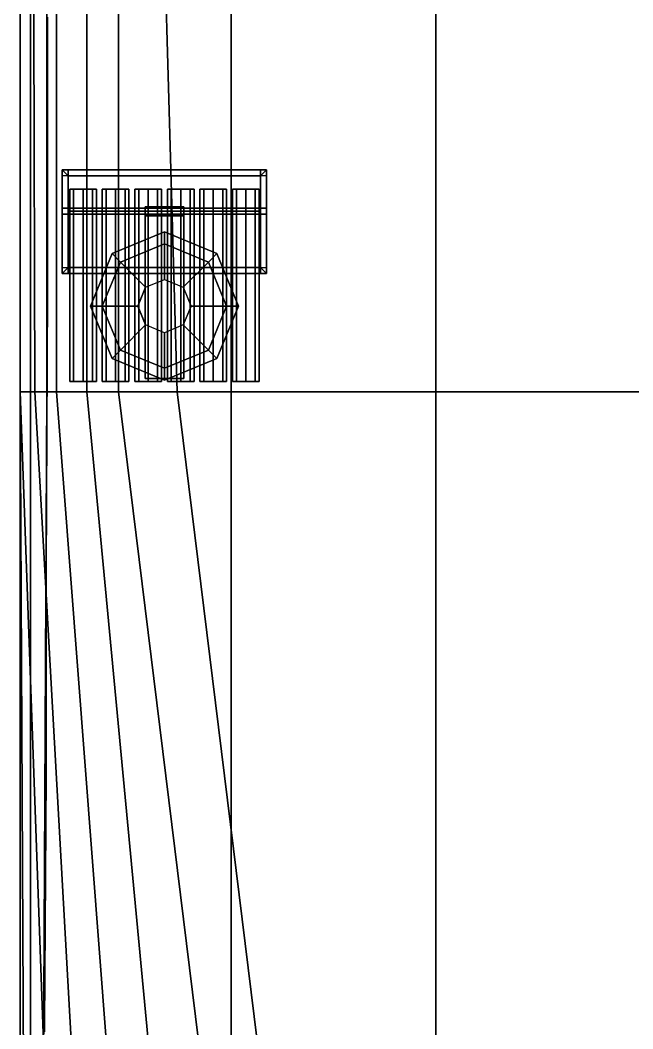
# Model space of a CAD drawing. Header units: millimetres. Extents: x -4.2 to 4.2, y -36.1 to 45.6.
# Drawn here: x -4.23 to -0.08, y -14.14 to -7.33 of the extents above; entities that cross this region are included whole.
import ezdxf

# ---------------------------------------------------------------- set-up
doc = ezdxf.new("R2010")
doc.units = ezdxf.units.MM
for name, color, linetype in [('railings', 6, 'Continuous'), ('sleeve', 5, 'Continuous'), ('tube', 1, 'Continuous'), ('turret', 2, 'Continuous')]:
    doc.layers.add(name, color=color, linetype=linetype)

msp = doc.modelspace()

# ---------------------------------------------------------------- linework, layer by layer
for points in [[(-4.225, -4.86, 2.825), (-4.225, -4.86, -0.21), (-4.225, -9.84, -0.21), (-4.225, -9.84, 2.825)], [(-4.155, -4.86, 2.92), (-4.225, -4.86, 2.825), (-4.225, -9.84, 2.825), (-4.155, -9.84, 2.92)], [(-4.045, -4.86, 2.955), (-4.155, -4.86, 2.92), (-4.155, -9.84, 2.92), (-4.045, -9.84, 2.955)], [(-4.225, -9.84, 2.825), (-4.225, -9.84, -0.21), (-4.225, -14.86, -0.05), (-4.225, -14.86, 2.98)], [(-4.225, -9.84, -0.21), (-4.225, -9.84, -0.21), (-4.2, -14.86, -0.21), (-4.225, -14.86, -0.05)], [(-4.155, -9.84, 2.92), (-4.225, -9.84, 2.825), (-4.225, -14.86, 2.98), (-4.155, -14.86, 3.095)], [(-4.045, -9.84, 2.955), (-4.155, -9.84, 2.92), (-4.155, -14.86, 3.095), (-4.07, -14.86, 3.125)]]:
    msp.add_3dface(points)
at = {"color": 1}
for points in [[(-4.225, -4.86, -1.22), (-4.14, -4.86, -1.495), (-4.125, -9.84, -1.07), (-4.225, -9.84, -0.73)], [(-4.225, -4.86, -0.21), (-4.225, -4.86, -1.22), (-4.225, -9.84, -0.73), (-4.225, -9.84, -0.21)], [(-4.14, -4.86, -1.495), (-3.98, -4.86, -1.72), (-3.98, -9.84, -1.345), (-4.125, -9.84, -1.07)], [(-3.98, -4.86, -1.72), (-3.775, -4.86, -1.885), (-3.775, -9.84, -1.585), (-3.98, -9.84, -1.345)], [(-3.775, -4.86, -1.885), (-3.56, -4.86, -1.97), (-3.56, -9.84, -1.72), (-3.775, -9.84, -1.585)], [(-3.56, -4.86, -1.97), (-3.305, -4.86, -1.99), (-3.165, -9.84, -1.845), (-3.56, -9.84, -1.72)], [(0, -9.84, -1.815), (-3.165, -9.84, -1.845), (-3.305, -4.86, -1.99), (0, -4.86, -1.99)], [(-4.225, -9.84, -0.73), (-4.125, -9.84, -1.07), (-3.845, -14.86, -1.07), (-4.045, -14.86, -0.73)], [(-4.225, -9.84, -0.21), (-4.225, -9.84, -0.73), (-4.045, -14.86, -0.73), (-4.2, -14.86, -0.21)], [(-4.125, -9.84, -1.07), (-3.98, -9.84, -1.345), (-3.595, -14.86, -1.315), (-3.845, -14.86, -1.07)], [(-3.98, -9.84, -1.345), (-3.775, -9.84, -1.585), (-3.3, -14.86, -1.515), (-3.595, -14.86, -1.315)], [(-3.775, -9.84, -1.585), (-3.56, -9.84, -1.72), (-2.94, -14.86, -1.655), (-3.3, -14.86, -1.515)], [(-3.56, -9.84, -1.72), (-3.165, -9.84, -1.845), (-2.545, -14.86, -1.7), (-2.94, -14.86, -1.655)], [(0, -14.86, -1.675), (-2.545, -14.86, -1.7), (-3.165, -9.84, -1.845), (0, -9.84, -1.815)]]:
    msp.add_3dface(points, dxfattribs=at)
at = {"color": 2}
for points in [[(-2.8, -4.86, 3.025), (-4.045, -4.86, 2.955), (-4.045, -9.84, 2.955), (-2.8, -9.84, 3.025)], [(-1.415, -4.86, 3.095), (-2.8, -4.86, 3.025), (-2.8, -9.84, 3.025), (-1.415, -9.84, 3.095)], [(0, -4.86, 3.13), (-1.415, -4.86, 3.095), (-1.415, -9.84, 3.095), (0, -9.84, 3.13)], [(-2.8, -9.84, 3.025), (-4.045, -9.84, 2.955), (-4.07, -14.86, 3.125), (-2.8, -14.86, 3.2)], [(-1.415, -9.84, 3.095), (-2.8, -9.84, 3.025), (-2.8, -14.86, 3.2), (-1.415, -14.86, 3.27)], [(0, -9.84, 3.13), (-1.415, -9.84, 3.095), (-1.415, -14.86, 3.27), (0, -14.86, 3.305)]]:
    msp.add_3dface(points, dxfattribs=at)
at = {"layer": 'railings'}
for points in [[(-4.04, -7.35, 4.27), (-4.04, -7.35, 2.95), (-4.04, -7.31, 2.95), (-4.04, -7.31, 4.27)], [(-4.04, -7.35, 4.27), (-4.04, -7.35, 2.95), (-4.04, -7.31, 2.95), (-4.04, -7.31, 4.27)], [(-4.04, -7.35, 4.27), (-4.04, -9.13, 4.27), (-4.04, -9.13, 4.23), (-4.04, -7.35, 4.23)], [(-4.04, -7.35, 4.27), (-4.04, -9.13, 4.27), (-4.04, -9.13, 4.23), (-4.04, -7.35, 4.23)], [(-4.04, -7.35, 3.68), (-4.04, -9.13, 3.68), (-4.04, -9.13, 3.64), (-4.04, -7.35, 3.64)], [(-4.04, -7.35, 3.68), (-4.04, -9.13, 3.68), (-4.04, -9.13, 3.64), (-4.04, -7.35, 3.64)], [(-4.04, -9.17, 4.27), (-4.05, -11.04, 4.3), (-4.05, -11.04, 4.26), (-4.04, -9.17, 4.23)], [(-4.04, -9.17, 4.27), (-4.05, -11.04, 4.3), (-4.05, -11.04, 4.26), (-4.04, -9.17, 4.23)], [(-4.04, -9.17, 3.68), (-4.05, -11.04, 3.71), (-4.05, -11.04, 3.67), (-4.04, -9.17, 3.64)], [(-4.04, -9.17, 3.68), (-4.05, -11.04, 3.71), (-4.05, -11.04, 3.67), (-4.04, -9.17, 3.64)], [(-4.04, -9.17, 4.27), (-4.04, -9.17, 2.95), (-4.04, -9.13, 2.95), (-4.04, -9.13, 4.27)], [(-4.04, -9.17, 4.27), (-4.04, -9.17, 2.95), (-4.04, -9.13, 2.95), (-4.04, -9.13, 4.27)], [(-4.05, -11.08, 4.3), (-4.05, -11.08, 2.99), (-4.05, -11.04, 2.99), (-4.05, -11.04, 4.3)], [(-4.05, -11.08, 4.3), (-4.05, -11.08, 2.99), (-4.05, -11.04, 2.99), (-4.05, -11.04, 4.3)], [(-4.05, -11.08, 4.3), (-4.05, -12.39, 4.35), (-4.05, -12.39, 4.31), (-4.05, -11.08, 4.26)], [(-4.05, -11.08, 4.3), (-4.05, -12.39, 4.35), (-4.05, -12.39, 4.31), (-4.05, -11.08, 4.26)], [(-4.05, -11.08, 3.71), (-4.05, -12.39, 3.76), (-4.05, -12.39, 3.72), (-4.05, -11.08, 3.67)], [(-4.05, -11.08, 3.71), (-4.05, -12.39, 3.76), (-4.05, -12.39, 3.72), (-4.05, -11.08, 3.67)], [(-4.05, -12.43, 4.35), (-4.05, -12.43, 3.04), (-4.05, -12.39, 3.04), (-4.05, -12.39, 4.35)], [(-4.05, -12.43, 4.35), (-4.05, -12.43, 3.04), (-4.05, -12.39, 3.04), (-4.05, -12.39, 4.35)], [(-4.05, -12.43, 4.35), (-4.06, -14.12, 4.41), (-4.06, -14.12, 4.37), (-4.05, -12.43, 4.31)], [(-4.05, -12.43, 4.35), (-4.06, -14.12, 4.41), (-4.06, -14.12, 4.37), (-4.05, -12.43, 4.31)], [(-4.05, -12.43, 3.76), (-4.06, -14.12, 3.82), (-4.06, -14.12, 3.78), (-4.05, -12.43, 3.72)], [(-4.05, -12.43, 3.76), (-4.06, -14.12, 3.82), (-4.06, -14.12, 3.78), (-4.05, -12.43, 3.72)], [(-4.06, -14.16, 4.41), (-4.06, -14.16, 3.1), (-4.06, -14.12, 3.1), (-4.06, -14.12, 4.41)], [(-4.06, -14.16, 4.41), (-4.06, -14.16, 3.1), (-4.06, -14.12, 3.1), (-4.06, -14.12, 4.41)]]:
    msp.add_3dface(points, dxfattribs=at)
at = {"layer": 'sleeve'}
for points in [[(-3.94, -8.34, 4.92), (-3.9, -8.38, 4.92), (-2.6, -8.38, 4.92), (-2.56, -8.34, 4.92)], [(-2.56, -8.34, 4.87), (-2.6, -8.38, 4.87), (-3.9, -8.38, 4.87), (-3.94, -8.34, 4.87)], [(-2.56, -8.34, 4.92), (-2.56, -8.34, 4.87), (-3.94, -8.34, 4.87), (-3.94, -8.34, 4.92)], [(-3.94, -8.34, 4.87), (-3.9, -8.38, 4.87), (-3.9, -9, 4.87), (-3.94, -9.04, 4.87)], [(-3.94, -8.34, 4.92), (-3.94, -8.34, 4.87), (-3.94, -9.04, 4.87), (-3.94, -9.04, 4.92)], [(-3.94, -9.04, 4.92), (-3.9, -9, 4.92), (-3.9, -8.38, 4.92), (-3.94, -8.34, 4.92)], [(-3.94, -8.34, 4.87), (-3.9, -8.34, 4.87), (-3.9, -8.6, 4.16), (-3.94, -8.6, 4.16)], [(-3.94, -8.6, 4.16), (-3.94, -8.6, 4.2), (-3.94, -8.38, 4.87), (-3.94, -8.34, 4.87)], [(-3.9, -8.34, 4.87), (-3.9, -8.38, 4.87), (-3.9, -8.6, 4.2), (-3.9, -8.6, 4.16)], [(-2.6, -9, 4.92), (-2.56, -9.04, 4.92), (-2.56, -8.34, 4.92), (-2.6, -8.38, 4.92)], [(-2.6, -8.38, 4.87), (-2.56, -8.34, 4.87), (-2.56, -9.04, 4.87), (-2.6, -9, 4.87)], [(-2.6, -8.6, 4.16), (-2.6, -8.6, 4.2), (-2.6, -8.38, 4.87), (-2.6, -8.34, 4.87)], [(-2.6, -8.34, 4.87), (-2.56, -8.34, 4.87), (-2.56, -8.6, 4.16), (-2.6, -8.6, 4.16)], [(-2.56, -9.04, 4.92), (-2.56, -9.04, 4.87), (-2.56, -8.34, 4.87), (-2.56, -8.34, 4.92)], [(-2.56, -8.34, 4.87), (-2.56, -8.38, 4.87), (-2.56, -8.6, 4.2), (-2.56, -8.6, 4.16)], [(-3.94, -8.6, 4.2), (-3.9, -8.6, 4.2), (-3.9, -8.38, 4.87), (-3.94, -8.38, 4.87)], [(-3.9, -8.38, 4.92), (-3.9, -8.38, 4.87), (-2.6, -8.38, 4.87), (-2.6, -8.38, 4.92)], [(-3.9, -9, 4.92), (-3.9, -9, 4.87), (-3.9, -8.38, 4.87), (-3.9, -8.38, 4.92)], [(-2.6, -8.38, 4.92), (-2.6, -8.38, 4.87), (-2.6, -9, 4.87), (-2.6, -9, 4.92)], [(-2.6, -8.6, 4.2), (-2.56, -8.6, 4.2), (-2.56, -8.38, 4.87), (-2.6, -8.38, 4.87)], [(-3.94, -9, 4.87), (-3.9, -9, 4.87), (-3.9, -8.6, 4.2), (-3.94, -8.6, 4.2)], [(-3.94, -8.6, 4.2), (-3.94, -8.64, 4.2), (-3.94, -9.04, 4.87), (-3.94, -9, 4.87)], [(-3.9, -8.6, 4.14), (-3.9, -8.64, 4.14), (-3.94, -8.64, 4.14), (-3.94, -8.6, 4.14)], [(-3.94, -8.6, 4.14), (-3.94, -8.64, 4.14), (-3.94, -8.64, 4.2), (-3.94, -8.6, 4.2)], [(-3.9, -8.6, 4.16), (-3.9, -8.6, 4.14), (-3.94, -8.6, 4.14), (-3.94, -8.6, 4.16)], [(-3.94, -8.64, 4.2), (-3.9, -8.64, 4.2), (-3.9, -9.04, 4.87), (-3.94, -9.04, 4.87)], [(-3.94, -8.64, 4.2), (-3.94, -8.64, 4.14), (-3.9, -8.64, 4.14), (-3.9, -8.64, 4.2)], [(-2.6, -8.62, 4.18), (-2.6, -8.6, 4.16), (-3.9, -8.6, 4.16), (-3.9, -8.62, 4.18)], [(-2.6, -8.6, 4.16), (-2.6, -8.62, 4.14), (-3.9, -8.62, 4.14), (-3.9, -8.6, 4.16)], [(-3.9, -9, 4.87), (-3.9, -9.04, 4.87), (-3.9, -8.64, 4.2), (-3.9, -8.6, 4.2)], [(-3.9, -8.64, 4.2), (-3.9, -8.64, 4.14), (-3.9, -8.6, 4.14), (-3.9, -8.6, 4.2)], [(-2.6, -8.64, 4.16), (-2.6, -8.62, 4.18), (-3.9, -8.62, 4.18), (-3.9, -8.64, 4.16)], [(-2.6, -8.62, 4.14), (-2.6, -8.64, 4.16), (-3.9, -8.64, 4.16), (-3.9, -8.62, 4.14)], [(-2.6, -8.6, 4.2), (-2.6, -8.64, 4.2), (-2.6, -9.04, 4.87), (-2.6, -9, 4.87)], [(-2.6, -9, 4.87), (-2.56, -9, 4.87), (-2.56, -8.6, 4.2), (-2.6, -8.6, 4.2)], [(-2.56, -8.6, 4.14), (-2.56, -8.64, 4.14), (-2.6, -8.64, 4.14), (-2.6, -8.6, 4.14)], [(-2.56, -8.6, 4.16), (-2.56, -8.6, 4.14), (-2.6, -8.6, 4.14), (-2.6, -8.6, 4.16)], [(-2.6, -8.6, 4.14), (-2.6, -8.64, 4.14), (-2.6, -8.64, 4.2), (-2.6, -8.6, 4.2)], [(-2.6, -8.64, 4.2), (-2.56, -8.64, 4.2), (-2.56, -9.04, 4.87), (-2.6, -9.04, 4.87)], [(-2.6, -8.64, 4.2), (-2.6, -8.64, 4.14), (-2.56, -8.64, 4.14), (-2.56, -8.64, 4.2)], [(-2.56, -9, 4.87), (-2.56, -9.04, 4.87), (-2.56, -8.64, 4.2), (-2.56, -8.6, 4.2)], [(-2.56, -8.64, 4.2), (-2.56, -8.64, 4.14), (-2.56, -8.6, 4.14), (-2.56, -8.6, 4.2)], [(-3.9, -9, 4.92), (-3.94, -9.04, 4.92), (-2.56, -9.04, 4.92), (-2.6, -9, 4.92)], [(-2.6, -9, 4.87), (-2.56, -9.04, 4.87), (-3.94, -9.04, 4.87), (-3.9, -9, 4.87)], [(-3.94, -9.04, 4.92), (-3.94, -9.04, 4.87), (-2.56, -9.04, 4.87), (-2.56, -9.04, 4.92)], [(-2.6, -9, 4.92), (-2.6, -9, 4.87), (-3.9, -9, 4.87), (-3.9, -9, 4.92)]]:
    msp.add_3dface(points, dxfattribs=at)
at = {"layer": 'tube'}
for points in [[(-3.8, -8.47, 4.64), (-3.8636, -8.47, 4.6664), (-3.89, -8.47, 4.73), (-3.7364, -8.47, 4.6664)], [(-3.7364, -8.47, 4.6664), (-3.89, -8.47, 4.73), (-3.8636, -8.47, 4.7936), (-3.71, -8.47, 4.73)], [(-3.7364, -8.47, 4.4464), (-3.89, -8.47, 4.51), (-3.8636, -8.47, 4.5736), (-3.71, -8.47, 4.51)], [(-3.8, -8.47, 4.42), (-3.8636, -8.47, 4.4464), (-3.89, -8.47, 4.51), (-3.7364, -8.47, 4.4464)], [(-3.7364, -8.47, 4.2264), (-3.89, -8.47, 4.29), (-3.8636, -8.47, 4.3536), (-3.71, -8.47, 4.29)], [(-3.8, -8.47, 4.2), (-3.8636, -8.47, 4.2264), (-3.89, -8.47, 4.29), (-3.7364, -8.47, 4.2264)], [(-3.8636, -8.47, 4.7936), (-3.89, -8.47, 4.73), (-3.89, -9.77, 4.73), (-3.8636, -9.77, 4.7936)], [(-3.89, -8.47, 4.73), (-3.8636, -8.47, 4.6664), (-3.8636, -9.77, 4.6664), (-3.89, -9.77, 4.73)], [(-3.89, -8.47, 4.51), (-3.8636, -8.47, 4.4464), (-3.8636, -9.77, 4.4464), (-3.89, -9.77, 4.51)], [(-3.8636, -8.47, 4.5736), (-3.89, -8.47, 4.51), (-3.89, -9.77, 4.51), (-3.8636, -9.77, 4.5736)], [(-3.89, -8.47, 4.29), (-3.8636, -8.47, 4.2264), (-3.8636, -9.77, 4.2264), (-3.89, -9.77, 4.29)], [(-3.8636, -8.47, 4.3536), (-3.89, -8.47, 4.29), (-3.89, -9.77, 4.29), (-3.8636, -9.77, 4.3536)], [(-3.71, -8.47, 4.73), (-3.8636, -8.47, 4.7936), (-3.8, -8.47, 4.82), (-3.7364, -8.47, 4.7936)], [(-3.71, -8.47, 4.51), (-3.8636, -8.47, 4.5736), (-3.8, -8.47, 4.6), (-3.7364, -8.47, 4.5736)], [(-3.71, -8.47, 4.29), (-3.8636, -8.47, 4.3536), (-3.8, -8.47, 4.38), (-3.7364, -8.47, 4.3536)], [(-3.8, -8.47, 4.82), (-3.8636, -8.47, 4.7936), (-3.8636, -9.77, 4.7936), (-3.8, -9.77, 4.82)], [(-3.8636, -8.47, 4.6664), (-3.8, -8.47, 4.64), (-3.8, -9.77, 4.64), (-3.8636, -9.77, 4.6664)], [(-3.8636, -8.47, 4.4464), (-3.8, -8.47, 4.42), (-3.8, -9.77, 4.42), (-3.8636, -9.77, 4.4464)], [(-3.8, -8.47, 4.6), (-3.8636, -8.47, 4.5736), (-3.8636, -9.77, 4.5736), (-3.8, -9.77, 4.6)], [(-3.8636, -8.47, 4.2264), (-3.8, -8.47, 4.2), (-3.8, -9.77, 4.2), (-3.8636, -9.77, 4.2264)], [(-3.8, -8.47, 4.38), (-3.8636, -8.47, 4.3536), (-3.8636, -9.77, 4.3536), (-3.8, -9.77, 4.38)], [(-3.7364, -8.47, 4.7936), (-3.8, -8.47, 4.82), (-3.8, -9.77, 4.82), (-3.7364, -9.77, 4.7936)], [(-3.8, -8.47, 4.64), (-3.7364, -8.47, 4.6664), (-3.7364, -9.77, 4.6664), (-3.8, -9.77, 4.64)], [(-3.8, -8.47, 4.42), (-3.7364, -8.47, 4.4464), (-3.7364, -9.77, 4.4464), (-3.8, -9.77, 4.42)], [(-3.7364, -8.47, 4.5736), (-3.8, -8.47, 4.6), (-3.8, -9.77, 4.6), (-3.7364, -9.77, 4.5736)], [(-3.8, -8.47, 4.2), (-3.7364, -8.47, 4.2264), (-3.7364, -9.77, 4.2264), (-3.8, -9.77, 4.2)], [(-3.7364, -8.47, 4.3536), (-3.8, -8.47, 4.38), (-3.8, -9.77, 4.38), (-3.7364, -9.77, 4.3536)], [(-3.71, -8.47, 4.73), (-3.7364, -8.47, 4.7936), (-3.7364, -9.77, 4.7936), (-3.71, -9.77, 4.73)], [(-3.7364, -8.47, 4.6664), (-3.71, -8.47, 4.73), (-3.71, -9.77, 4.73), (-3.7364, -9.77, 4.6664)], [(-3.7364, -8.47, 4.4464), (-3.71, -8.47, 4.51), (-3.71, -9.77, 4.51), (-3.7364, -9.77, 4.4464)], [(-3.71, -8.47, 4.51), (-3.7364, -8.47, 4.5736), (-3.7364, -9.77, 4.5736), (-3.71, -9.77, 4.51)], [(-3.7364, -8.47, 4.2264), (-3.71, -8.47, 4.29), (-3.71, -9.77, 4.29), (-3.7364, -9.77, 4.2264)], [(-3.71, -8.47, 4.29), (-3.7364, -8.47, 4.3536), (-3.7364, -9.77, 4.3536), (-3.71, -9.77, 4.29)], [(-3.58, -8.47, 4.2), (-3.6436, -8.47, 4.2264), (-3.67, -8.47, 4.29), (-3.5164, -8.47, 4.2264)], [(-3.5164, -8.47, 4.2264), (-3.67, -8.47, 4.29), (-3.6436, -8.47, 4.3536), (-3.49, -8.47, 4.29)], [(-3.58, -8.47, 4.42), (-3.6436, -8.47, 4.4464), (-3.67, -8.47, 4.51), (-3.5164, -8.47, 4.4464)], [(-3.5164, -8.47, 4.4464), (-3.67, -8.47, 4.51), (-3.6436, -8.47, 4.5736), (-3.49, -8.47, 4.51)], [(-3.5164, -8.47, 4.6664), (-3.67, -8.47, 4.73), (-3.6436, -8.47, 4.7936), (-3.49, -8.47, 4.73)], [(-3.58, -8.47, 4.64), (-3.6436, -8.47, 4.6664), (-3.67, -8.47, 4.73), (-3.5164, -8.47, 4.6664)], [(-3.6436, -8.47, 4.3536), (-3.67, -8.47, 4.29), (-3.67, -9.77, 4.29), (-3.6436, -9.77, 4.3536)], [(-3.67, -8.47, 4.29), (-3.6436, -8.47, 4.2264), (-3.6436, -9.77, 4.2264), (-3.67, -9.77, 4.29)], [(-3.6436, -8.47, 4.5736), (-3.67, -8.47, 4.51), (-3.67, -9.77, 4.51), (-3.6436, -9.77, 4.5736)], [(-3.67, -8.47, 4.51), (-3.6436, -8.47, 4.4464), (-3.6436, -9.77, 4.4464), (-3.67, -9.77, 4.51)], [(-3.67, -8.47, 4.73), (-3.6436, -8.47, 4.6664), (-3.6436, -9.77, 4.6664), (-3.67, -9.77, 4.73)], [(-3.6436, -8.47, 4.7936), (-3.67, -8.47, 4.73), (-3.67, -9.77, 4.73), (-3.6436, -9.77, 4.7936)], [(-3.49, -8.47, 4.29), (-3.6436, -8.47, 4.3536), (-3.58, -8.47, 4.38), (-3.5164, -8.47, 4.3536)], [(-3.49, -8.47, 4.51), (-3.6436, -8.47, 4.5736), (-3.58, -8.47, 4.6), (-3.5164, -8.47, 4.5736)], [(-3.49, -8.47, 4.73), (-3.6436, -8.47, 4.7936), (-3.58, -8.47, 4.82), (-3.5164, -8.47, 4.7936)], [(-3.58, -8.47, 4.38), (-3.6436, -8.47, 4.3536), (-3.6436, -9.77, 4.3536), (-3.58, -9.77, 4.38)], [(-3.6436, -8.47, 4.2264), (-3.58, -8.47, 4.2), (-3.58, -9.77, 4.2), (-3.6436, -9.77, 4.2264)], [(-3.58, -8.47, 4.6), (-3.6436, -8.47, 4.5736), (-3.6436, -9.77, 4.5736), (-3.58, -9.77, 4.6)], [(-3.6436, -8.47, 4.4464), (-3.58, -8.47, 4.42), (-3.58, -9.77, 4.42), (-3.6436, -9.77, 4.4464)], [(-3.6436, -8.47, 4.6664), (-3.58, -8.47, 4.64), (-3.58, -9.77, 4.64), (-3.6436, -9.77, 4.6664)], [(-3.58, -8.47, 4.82), (-3.6436, -8.47, 4.7936), (-3.6436, -9.77, 4.7936), (-3.58, -9.77, 4.82)], [(-3.5164, -8.47, 4.3536), (-3.58, -8.47, 4.38), (-3.58, -9.77, 4.38), (-3.5164, -9.77, 4.3536)], [(-3.58, -8.47, 4.2), (-3.5164, -8.47, 4.2264), (-3.5164, -9.77, 4.2264), (-3.58, -9.77, 4.2)], [(-3.5164, -8.47, 4.5736), (-3.58, -8.47, 4.6), (-3.58, -9.77, 4.6), (-3.5164, -9.77, 4.5736)], [(-3.58, -8.47, 4.42), (-3.5164, -8.47, 4.4464), (-3.5164, -9.77, 4.4464), (-3.58, -9.77, 4.42)], [(-3.58, -8.47, 4.64), (-3.5164, -8.47, 4.6664), (-3.5164, -9.77, 4.6664), (-3.58, -9.77, 4.64)], [(-3.5164, -8.47, 4.7936), (-3.58, -8.47, 4.82), (-3.58, -9.77, 4.82), (-3.5164, -9.77, 4.7936)], [(-3.49, -8.47, 4.29), (-3.5164, -8.47, 4.3536), (-3.5164, -9.77, 4.3536), (-3.49, -9.77, 4.29)], [(-3.5164, -8.47, 4.2264), (-3.49, -8.47, 4.29), (-3.49, -9.77, 4.29), (-3.5164, -9.77, 4.2264)], [(-3.49, -8.47, 4.51), (-3.5164, -8.47, 4.5736), (-3.5164, -9.77, 4.5736), (-3.49, -9.77, 4.51)], [(-3.5164, -8.47, 4.4464), (-3.49, -8.47, 4.51), (-3.49, -9.77, 4.51), (-3.5164, -9.77, 4.4464)], [(-3.5164, -8.47, 4.6664), (-3.49, -8.47, 4.73), (-3.49, -9.77, 4.73), (-3.5164, -9.77, 4.6664)], [(-3.49, -8.47, 4.73), (-3.5164, -8.47, 4.7936), (-3.5164, -9.77, 4.7936), (-3.49, -9.77, 4.73)], [(-3.36, -8.47, 4.64), (-3.4236, -8.47, 4.6664), (-3.45, -8.47, 4.73), (-3.2964, -8.47, 4.6664)], [(-3.36, -8.47, 4.42), (-3.4236, -8.47, 4.4464), (-3.45, -8.47, 4.51), (-3.2964, -8.47, 4.4464)], [(-3.36, -8.47, 4.2), (-3.4236, -8.47, 4.2264), (-3.45, -8.47, 4.29), (-3.2964, -8.47, 4.2264)], [(-3.2964, -8.47, 4.6664), (-3.45, -8.47, 4.73), (-3.4236, -8.47, 4.7936), (-3.27, -8.47, 4.73)], [(-3.2964, -8.47, 4.4464), (-3.45, -8.47, 4.51), (-3.4236, -8.47, 4.5736), (-3.27, -8.47, 4.51)], [(-3.2964, -8.47, 4.2264), (-3.45, -8.47, 4.29), (-3.4236, -8.47, 4.3536), (-3.27, -8.47, 4.29)], [(-3.4236, -8.47, 4.7936), (-3.45, -8.47, 4.73), (-3.45, -9.77, 4.73), (-3.4236, -9.77, 4.7936)], [(-3.45, -8.47, 4.73), (-3.4236, -8.47, 4.6664), (-3.4236, -9.77, 4.6664), (-3.45, -9.77, 4.73)], [(-3.45, -8.47, 4.51), (-3.4236, -8.47, 4.4464), (-3.4236, -9.77, 4.4464), (-3.45, -9.77, 4.51)], [(-3.4236, -8.47, 4.5736), (-3.45, -8.47, 4.51), (-3.45, -9.77, 4.51), (-3.4236, -9.77, 4.5736)], [(-3.45, -8.47, 4.29), (-3.4236, -8.47, 4.2264), (-3.4236, -9.77, 4.2264), (-3.45, -9.77, 4.29)], [(-3.4236, -8.47, 4.3536), (-3.45, -8.47, 4.29), (-3.45, -9.77, 4.29), (-3.4236, -9.77, 4.3536)], [(-3.27, -8.47, 4.73), (-3.4236, -8.47, 4.7936), (-3.36, -8.47, 4.82), (-3.2964, -8.47, 4.7936)], [(-3.27, -8.47, 4.51), (-3.4236, -8.47, 4.5736), (-3.36, -8.47, 4.6), (-3.2964, -8.47, 4.5736)], [(-3.27, -8.47, 4.29), (-3.4236, -8.47, 4.3536), (-3.36, -8.47, 4.38), (-3.2964, -8.47, 4.3536)], [(-3.36, -8.47, 4.82), (-3.4236, -8.47, 4.7936), (-3.4236, -9.77, 4.7936), (-3.36, -9.77, 4.82)], [(-3.4236, -8.47, 4.6664), (-3.36, -8.47, 4.64), (-3.36, -9.77, 4.64), (-3.4236, -9.77, 4.6664)], [(-3.4236, -8.47, 4.4464), (-3.36, -8.47, 4.42), (-3.36, -9.77, 4.42), (-3.4236, -9.77, 4.4464)], [(-3.36, -8.47, 4.6), (-3.4236, -8.47, 4.5736), (-3.4236, -9.77, 4.5736), (-3.36, -9.77, 4.6)], [(-3.4236, -8.47, 4.2264), (-3.36, -8.47, 4.2), (-3.36, -9.77, 4.2), (-3.4236, -9.77, 4.2264)], [(-3.36, -8.47, 4.38), (-3.4236, -8.47, 4.3536), (-3.4236, -9.77, 4.3536), (-3.36, -9.77, 4.38)], [(-3.2964, -8.47, 4.7936), (-3.36, -8.47, 4.82), (-3.36, -9.77, 4.82), (-3.2964, -9.77, 4.7936)], [(-3.36, -8.47, 4.64), (-3.2964, -8.47, 4.6664), (-3.2964, -9.77, 4.6664), (-3.36, -9.77, 4.64)], [(-3.36, -8.47, 4.42), (-3.2964, -8.47, 4.4464), (-3.2964, -9.77, 4.4464), (-3.36, -9.77, 4.42)], [(-3.2964, -8.47, 4.5736), (-3.36, -8.47, 4.6), (-3.36, -9.77, 4.6), (-3.2964, -9.77, 4.5736)], [(-3.36, -8.47, 4.2), (-3.2964, -8.47, 4.2264), (-3.2964, -9.77, 4.2264), (-3.36, -9.77, 4.2)], [(-3.2964, -8.47, 4.3536), (-3.36, -8.47, 4.38), (-3.36, -9.77, 4.38), (-3.2964, -9.77, 4.3536)], [(-3.27, -8.47, 4.73), (-3.2964, -8.47, 4.7936), (-3.2964, -9.77, 4.7936), (-3.27, -9.77, 4.73)], [(-3.2964, -8.47, 4.6664), (-3.27, -8.47, 4.73), (-3.27, -9.77, 4.73), (-3.2964, -9.77, 4.6664)], [(-3.2964, -8.47, 4.4464), (-3.27, -8.47, 4.51), (-3.27, -9.77, 4.51), (-3.2964, -9.77, 4.4464)], [(-3.27, -8.47, 4.51), (-3.2964, -8.47, 4.5736), (-3.2964, -9.77, 4.5736), (-3.27, -9.77, 4.51)], [(-3.2964, -8.47, 4.2264), (-3.27, -8.47, 4.29), (-3.27, -9.77, 4.29), (-3.2964, -9.77, 4.2264)], [(-3.27, -8.47, 4.29), (-3.2964, -8.47, 4.3536), (-3.2964, -9.77, 4.3536), (-3.27, -9.77, 4.29)], [(-3.2036, -8.47, 4.3536), (-3.23, -8.47, 4.29), (-3.23, -9.77, 4.29), (-3.2036, -9.77, 4.3536)], [(-3.23, -8.47, 4.29), (-3.2036, -8.47, 4.2264), (-3.2036, -9.77, 4.2264), (-3.23, -9.77, 4.29)], [(-3.2036, -8.47, 4.5736), (-3.23, -8.47, 4.51), (-3.23, -9.77, 4.51), (-3.2036, -9.77, 4.5736)], [(-3.23, -8.47, 4.51), (-3.2036, -8.47, 4.4464), (-3.2036, -9.77, 4.4464), (-3.23, -9.77, 4.51)], [(-3.23, -8.47, 4.73), (-3.2036, -8.47, 4.6664), (-3.2036, -9.77, 4.6664), (-3.23, -9.77, 4.73)], [(-3.2036, -8.47, 4.7936), (-3.23, -8.47, 4.73), (-3.23, -9.77, 4.73), (-3.2036, -9.77, 4.7936)], [(-3.14, -8.47, 4.2), (-3.2036, -8.47, 4.2264), (-3.23, -8.47, 4.29), (-3.0764, -8.47, 4.2264)], [(-3.0764, -8.47, 4.2264), (-3.23, -8.47, 4.29), (-3.2036, -8.47, 4.3536), (-3.05, -8.47, 4.29)], [(-3.14, -8.47, 4.42), (-3.2036, -8.47, 4.4464), (-3.23, -8.47, 4.51), (-3.0764, -8.47, 4.4464)], [(-3.0764, -8.47, 4.4464), (-3.23, -8.47, 4.51), (-3.2036, -8.47, 4.5736), (-3.05, -8.47, 4.51)], [(-3.0764, -8.47, 4.6664), (-3.23, -8.47, 4.73), (-3.2036, -8.47, 4.7936), (-3.05, -8.47, 4.73)], [(-3.14, -8.47, 4.64), (-3.2036, -8.47, 4.6664), (-3.23, -8.47, 4.73), (-3.0764, -8.47, 4.6664)], [(-3.14, -8.47, 4.38), (-3.2036, -8.47, 4.3536), (-3.2036, -9.77, 4.3536), (-3.14, -9.77, 4.38)], [(-3.2036, -8.47, 4.2264), (-3.14, -8.47, 4.2), (-3.14, -9.77, 4.2), (-3.2036, -9.77, 4.2264)], [(-3.14, -8.47, 4.6), (-3.2036, -8.47, 4.5736), (-3.2036, -9.77, 4.5736), (-3.14, -9.77, 4.6)], [(-3.2036, -8.47, 4.4464), (-3.14, -8.47, 4.42), (-3.14, -9.77, 4.42), (-3.2036, -9.77, 4.4464)], [(-3.2036, -8.47, 4.6664), (-3.14, -8.47, 4.64), (-3.14, -9.77, 4.64), (-3.2036, -9.77, 4.6664)], [(-3.14, -8.47, 4.82), (-3.2036, -8.47, 4.7936), (-3.2036, -9.77, 4.7936), (-3.14, -9.77, 4.82)], [(-3.05, -8.47, 4.29), (-3.2036, -8.47, 4.3536), (-3.14, -8.47, 4.38), (-3.0764, -8.47, 4.3536)], [(-3.05, -8.47, 4.51), (-3.2036, -8.47, 4.5736), (-3.14, -8.47, 4.6), (-3.0764, -8.47, 4.5736)], [(-3.05, -8.47, 4.73), (-3.2036, -8.47, 4.7936), (-3.14, -8.47, 4.82), (-3.0764, -8.47, 4.7936)], [(-3.0764, -8.47, 4.3536), (-3.14, -8.47, 4.38), (-3.14, -9.77, 4.38), (-3.0764, -9.77, 4.3536)], [(-3.14, -8.47, 4.2), (-3.0764, -8.47, 4.2264), (-3.0764, -9.77, 4.2264), (-3.14, -9.77, 4.2)], [(-3.0764, -8.47, 4.5736), (-3.14, -8.47, 4.6), (-3.14, -9.77, 4.6), (-3.0764, -9.77, 4.5736)], [(-3.14, -8.47, 4.42), (-3.0764, -8.47, 4.4464), (-3.0764, -9.77, 4.4464), (-3.14, -9.77, 4.42)], [(-3.14, -8.47, 4.64), (-3.0764, -8.47, 4.6664), (-3.0764, -9.77, 4.6664), (-3.14, -9.77, 4.64)], [(-3.0764, -8.47, 4.7936), (-3.14, -8.47, 4.82), (-3.14, -9.77, 4.82), (-3.0764, -9.77, 4.7936)], [(-3.05, -8.47, 4.29), (-3.0764, -8.47, 4.3536), (-3.0764, -9.77, 4.3536), (-3.05, -9.77, 4.29)], [(-3.0764, -8.47, 4.2264), (-3.05, -8.47, 4.29), (-3.05, -9.77, 4.29), (-3.0764, -9.77, 4.2264)], [(-3.05, -8.47, 4.51), (-3.0764, -8.47, 4.5736), (-3.0764, -9.77, 4.5736), (-3.05, -9.77, 4.51)], [(-3.0764, -8.47, 4.4464), (-3.05, -8.47, 4.51), (-3.05, -9.77, 4.51), (-3.0764, -9.77, 4.4464)], [(-3.0764, -8.47, 4.6664), (-3.05, -8.47, 4.73), (-3.05, -9.77, 4.73), (-3.0764, -9.77, 4.6664)], [(-3.05, -8.47, 4.73), (-3.0764, -8.47, 4.7936), (-3.0764, -9.77, 4.7936), (-3.05, -9.77, 4.73)], [(-2.9836, -8.47, 4.7936), (-3.01, -8.47, 4.73), (-3.01, -9.77, 4.73), (-2.9836, -9.77, 4.7936)], [(-3.01, -8.47, 4.73), (-2.9836, -8.47, 4.6664), (-2.9836, -9.77, 4.6664), (-3.01, -9.77, 4.73)], [(-3.01, -8.47, 4.51), (-2.9836, -8.47, 4.4464), (-2.9836, -9.77, 4.4464), (-3.01, -9.77, 4.51)], [(-2.9836, -8.47, 4.5736), (-3.01, -8.47, 4.51), (-3.01, -9.77, 4.51), (-2.9836, -9.77, 4.5736)], [(-3.01, -8.47, 4.29), (-2.9836, -8.47, 4.2264), (-2.9836, -9.77, 4.2264), (-3.01, -9.77, 4.29)], [(-2.9836, -8.47, 4.3536), (-3.01, -8.47, 4.29), (-3.01, -9.77, 4.29), (-2.9836, -9.77, 4.3536)], [(-2.92, -8.47, 4.64), (-2.9836, -8.47, 4.6664), (-3.01, -8.47, 4.73), (-2.8564, -8.47, 4.6664)], [(-2.8564, -8.47, 4.6664), (-3.01, -8.47, 4.73), (-2.9836, -8.47, 4.7936), (-2.83, -8.47, 4.73)], [(-2.8564, -8.47, 4.4464), (-3.01, -8.47, 4.51), (-2.9836, -8.47, 4.5736), (-2.83, -8.47, 4.51)], [(-2.92, -8.47, 4.42), (-2.9836, -8.47, 4.4464), (-3.01, -8.47, 4.51), (-2.8564, -8.47, 4.4464)], [(-2.8564, -8.47, 4.2264), (-3.01, -8.47, 4.29), (-2.9836, -8.47, 4.3536), (-2.83, -8.47, 4.29)], [(-2.92, -8.47, 4.2), (-2.9836, -8.47, 4.2264), (-3.01, -8.47, 4.29), (-2.8564, -8.47, 4.2264)], [(-2.92, -8.47, 4.82), (-2.9836, -8.47, 4.7936), (-2.9836, -9.77, 4.7936), (-2.92, -9.77, 4.82)], [(-2.9836, -8.47, 4.6664), (-2.92, -8.47, 4.64), (-2.92, -9.77, 4.64), (-2.9836, -9.77, 4.6664)], [(-2.9836, -8.47, 4.4464), (-2.92, -8.47, 4.42), (-2.92, -9.77, 4.42), (-2.9836, -9.77, 4.4464)], [(-2.92, -8.47, 4.6), (-2.9836, -8.47, 4.5736), (-2.9836, -9.77, 4.5736), (-2.92, -9.77, 4.6)], [(-2.9836, -8.47, 4.2264), (-2.92, -8.47, 4.2), (-2.92, -9.77, 4.2), (-2.9836, -9.77, 4.2264)], [(-2.92, -8.47, 4.38), (-2.9836, -8.47, 4.3536), (-2.9836, -9.77, 4.3536), (-2.92, -9.77, 4.38)], [(-2.83, -8.47, 4.73), (-2.9836, -8.47, 4.7936), (-2.92, -8.47, 4.82), (-2.8564, -8.47, 4.7936)], [(-2.83, -8.47, 4.51), (-2.9836, -8.47, 4.5736), (-2.92, -8.47, 4.6), (-2.8564, -8.47, 4.5736)], [(-2.83, -8.47, 4.29), (-2.9836, -8.47, 4.3536), (-2.92, -8.47, 4.38), (-2.8564, -8.47, 4.3536)], [(-2.8564, -8.47, 4.7936), (-2.92, -8.47, 4.82), (-2.92, -9.77, 4.82), (-2.8564, -9.77, 4.7936)], [(-2.92, -8.47, 4.64), (-2.8564, -8.47, 4.6664), (-2.8564, -9.77, 4.6664), (-2.92, -9.77, 4.64)], [(-2.92, -8.47, 4.42), (-2.8564, -8.47, 4.4464), (-2.8564, -9.77, 4.4464), (-2.92, -9.77, 4.42)], [(-2.8564, -8.47, 4.5736), (-2.92, -8.47, 4.6), (-2.92, -9.77, 4.6), (-2.8564, -9.77, 4.5736)], [(-2.92, -8.47, 4.2), (-2.8564, -8.47, 4.2264), (-2.8564, -9.77, 4.2264), (-2.92, -9.77, 4.2)], [(-2.8564, -8.47, 4.3536), (-2.92, -8.47, 4.38), (-2.92, -9.77, 4.38), (-2.8564, -9.77, 4.3536)], [(-2.83, -8.47, 4.73), (-2.8564, -8.47, 4.7936), (-2.8564, -9.77, 4.7936), (-2.83, -9.77, 4.73)], [(-2.8564, -8.47, 4.6664), (-2.83, -8.47, 4.73), (-2.83, -9.77, 4.73), (-2.8564, -9.77, 4.6664)], [(-2.8564, -8.47, 4.4464), (-2.83, -8.47, 4.51), (-2.83, -9.77, 4.51), (-2.8564, -9.77, 4.4464)], [(-2.83, -8.47, 4.51), (-2.8564, -8.47, 4.5736), (-2.8564, -9.77, 4.5736), (-2.83, -9.77, 4.51)], [(-2.8564, -8.47, 4.2264), (-2.83, -8.47, 4.29), (-2.83, -9.77, 4.29), (-2.8564, -9.77, 4.2264)], [(-2.83, -8.47, 4.29), (-2.8564, -8.47, 4.3536), (-2.8564, -9.77, 4.3536), (-2.83, -9.77, 4.29)], [(-2.7636, -8.47, 4.3536), (-2.79, -8.47, 4.29), (-2.79, -9.77, 4.29), (-2.7636, -9.77, 4.3536)], [(-2.79, -8.47, 4.29), (-2.7636, -8.47, 4.2264), (-2.7636, -9.77, 4.2264), (-2.79, -9.77, 4.29)], [(-2.7636, -8.47, 4.5736), (-2.79, -8.47, 4.51), (-2.79, -9.77, 4.51), (-2.7636, -9.77, 4.5736)], [(-2.79, -8.47, 4.51), (-2.7636, -8.47, 4.4464), (-2.7636, -9.77, 4.4464), (-2.79, -9.77, 4.51)], [(-2.79, -8.47, 4.73), (-2.7636, -8.47, 4.6664), (-2.7636, -9.77, 4.6664), (-2.79, -9.77, 4.73)], [(-2.7636, -8.47, 4.7936), (-2.79, -8.47, 4.73), (-2.79, -9.77, 4.73), (-2.7636, -9.77, 4.7936)], [(-2.6364, -8.47, 4.2264), (-2.79, -8.47, 4.29), (-2.7636, -8.47, 4.3536), (-2.61, -8.47, 4.29)], [(-2.6364, -8.47, 4.4464), (-2.79, -8.47, 4.51), (-2.7636, -8.47, 4.5736), (-2.61, -8.47, 4.51)], [(-2.6364, -8.47, 4.6664), (-2.79, -8.47, 4.73), (-2.7636, -8.47, 4.7936), (-2.61, -8.47, 4.73)], [(-2.7, -8.47, 4.2), (-2.7636, -8.47, 4.2264), (-2.79, -8.47, 4.29), (-2.6364, -8.47, 4.2264)], [(-2.7, -8.47, 4.42), (-2.7636, -8.47, 4.4464), (-2.79, -8.47, 4.51), (-2.6364, -8.47, 4.4464)], [(-2.7, -8.47, 4.64), (-2.7636, -8.47, 4.6664), (-2.79, -8.47, 4.73), (-2.6364, -8.47, 4.6664)], [(-2.7, -8.47, 4.38), (-2.7636, -8.47, 4.3536), (-2.7636, -9.77, 4.3536), (-2.7, -9.77, 4.38)], [(-2.7636, -8.47, 4.2264), (-2.7, -8.47, 4.2), (-2.7, -9.77, 4.2), (-2.7636, -9.77, 4.2264)], [(-2.7, -8.47, 4.6), (-2.7636, -8.47, 4.5736), (-2.7636, -9.77, 4.5736), (-2.7, -9.77, 4.6)], [(-2.7636, -8.47, 4.4464), (-2.7, -8.47, 4.42), (-2.7, -9.77, 4.42), (-2.7636, -9.77, 4.4464)], [(-2.7636, -8.47, 4.6664), (-2.7, -8.47, 4.64), (-2.7, -9.77, 4.64), (-2.7636, -9.77, 4.6664)], [(-2.7, -8.47, 4.82), (-2.7636, -8.47, 4.7936), (-2.7636, -9.77, 4.7936), (-2.7, -9.77, 4.82)], [(-2.61, -8.47, 4.29), (-2.7636, -8.47, 4.3536), (-2.7, -8.47, 4.38), (-2.6364, -8.47, 4.3536)], [(-2.61, -8.47, 4.51), (-2.7636, -8.47, 4.5736), (-2.7, -8.47, 4.6), (-2.6364, -8.47, 4.5736)], [(-2.61, -8.47, 4.73), (-2.7636, -8.47, 4.7936), (-2.7, -8.47, 4.82), (-2.6364, -8.47, 4.7936)], [(-2.6364, -8.47, 4.3536), (-2.7, -8.47, 4.38), (-2.7, -9.77, 4.38), (-2.6364, -9.77, 4.3536)], [(-2.7, -8.47, 4.2), (-2.6364, -8.47, 4.2264), (-2.6364, -9.77, 4.2264), (-2.7, -9.77, 4.2)], [(-2.6364, -8.47, 4.5736), (-2.7, -8.47, 4.6), (-2.7, -9.77, 4.6), (-2.6364, -9.77, 4.5736)], [(-2.7, -8.47, 4.42), (-2.6364, -8.47, 4.4464), (-2.6364, -9.77, 4.4464), (-2.7, -9.77, 4.42)], [(-2.7, -8.47, 4.64), (-2.6364, -8.47, 4.6664), (-2.6364, -9.77, 4.6664), (-2.7, -9.77, 4.64)], [(-2.6364, -8.47, 4.7936), (-2.7, -8.47, 4.82), (-2.7, -9.77, 4.82), (-2.6364, -9.77, 4.7936)], [(-2.61, -8.47, 4.29), (-2.6364, -8.47, 4.3536), (-2.6364, -9.77, 4.3536), (-2.61, -9.77, 4.29)], [(-2.6364, -8.47, 4.2264), (-2.61, -8.47, 4.29), (-2.61, -9.77, 4.29), (-2.6364, -9.77, 4.2264)], [(-2.61, -8.47, 4.51), (-2.6364, -8.47, 4.5736), (-2.6364, -9.77, 4.5736), (-2.61, -9.77, 4.51)], [(-2.6364, -8.47, 4.4464), (-2.61, -8.47, 4.51), (-2.61, -9.77, 4.51), (-2.6364, -9.77, 4.4464)], [(-2.6364, -8.47, 4.6664), (-2.61, -8.47, 4.73), (-2.61, -9.77, 4.73), (-2.6364, -9.77, 4.6664)], [(-2.61, -8.47, 4.73), (-2.6364, -8.47, 4.7936), (-2.6364, -9.77, 4.7936), (-2.61, -9.77, 4.73)], [(-3.8, -9.77, 4.82), (-3.8636, -9.77, 4.7936), (-3.89, -9.77, 4.73), (-3.7364, -9.77, 4.7936)], [(-3.7364, -9.77, 4.7936), (-3.89, -9.77, 4.73), (-3.8636, -9.77, 4.6664), (-3.71, -9.77, 4.73)], [(-3.7364, -9.77, 4.5736), (-3.89, -9.77, 4.51), (-3.8636, -9.77, 4.4464), (-3.71, -9.77, 4.51)], [(-3.8, -9.77, 4.6), (-3.8636, -9.77, 4.5736), (-3.89, -9.77, 4.51), (-3.7364, -9.77, 4.5736)], [(-3.7364, -9.77, 4.3536), (-3.89, -9.77, 4.29), (-3.8636, -9.77, 4.2264), (-3.71, -9.77, 4.29)], [(-3.8, -9.77, 4.38), (-3.8636, -9.77, 4.3536), (-3.89, -9.77, 4.29), (-3.7364, -9.77, 4.3536)], [(-3.71, -9.77, 4.73), (-3.8636, -9.77, 4.6664), (-3.8, -9.77, 4.64), (-3.7364, -9.77, 4.6664)], [(-3.71, -9.77, 4.51), (-3.8636, -9.77, 4.4464), (-3.8, -9.77, 4.42), (-3.7364, -9.77, 4.4464)], [(-3.71, -9.77, 4.29), (-3.8636, -9.77, 4.2264), (-3.8, -9.77, 4.2), (-3.7364, -9.77, 4.2264)], [(-3.58, -9.77, 4.38), (-3.6436, -9.77, 4.3536), (-3.67, -9.77, 4.29), (-3.5164, -9.77, 4.3536)], [(-3.5164, -9.77, 4.3536), (-3.67, -9.77, 4.29), (-3.6436, -9.77, 4.2264), (-3.49, -9.77, 4.29)], [(-3.58, -9.77, 4.6), (-3.6436, -9.77, 4.5736), (-3.67, -9.77, 4.51), (-3.5164, -9.77, 4.5736)], [(-3.5164, -9.77, 4.5736), (-3.67, -9.77, 4.51), (-3.6436, -9.77, 4.4464), (-3.49, -9.77, 4.51)], [(-3.5164, -9.77, 4.7936), (-3.67, -9.77, 4.73), (-3.6436, -9.77, 4.6664), (-3.49, -9.77, 4.73)], [(-3.58, -9.77, 4.82), (-3.6436, -9.77, 4.7936), (-3.67, -9.77, 4.73), (-3.5164, -9.77, 4.7936)], [(-3.49, -9.77, 4.29), (-3.6436, -9.77, 4.2264), (-3.58, -9.77, 4.2), (-3.5164, -9.77, 4.2264)], [(-3.49, -9.77, 4.51), (-3.6436, -9.77, 4.4464), (-3.58, -9.77, 4.42), (-3.5164, -9.77, 4.4464)], [(-3.49, -9.77, 4.73), (-3.6436, -9.77, 4.6664), (-3.58, -9.77, 4.64), (-3.5164, -9.77, 4.6664)], [(-3.36, -9.77, 4.82), (-3.4236, -9.77, 4.7936), (-3.45, -9.77, 4.73), (-3.2964, -9.77, 4.7936)], [(-3.36, -9.77, 4.6), (-3.4236, -9.77, 4.5736), (-3.45, -9.77, 4.51), (-3.2964, -9.77, 4.5736)], [(-3.36, -9.77, 4.38), (-3.4236, -9.77, 4.3536), (-3.45, -9.77, 4.29), (-3.2964, -9.77, 4.3536)], [(-3.2964, -9.77, 4.7936), (-3.45, -9.77, 4.73), (-3.4236, -9.77, 4.6664), (-3.27, -9.77, 4.73)], [(-3.2964, -9.77, 4.5736), (-3.45, -9.77, 4.51), (-3.4236, -9.77, 4.4464), (-3.27, -9.77, 4.51)], [(-3.2964, -9.77, 4.3536), (-3.45, -9.77, 4.29), (-3.4236, -9.77, 4.2264), (-3.27, -9.77, 4.29)], [(-3.27, -9.77, 4.73), (-3.4236, -9.77, 4.6664), (-3.36, -9.77, 4.64), (-3.2964, -9.77, 4.6664)], [(-3.27, -9.77, 4.51), (-3.4236, -9.77, 4.4464), (-3.36, -9.77, 4.42), (-3.2964, -9.77, 4.4464)], [(-3.27, -9.77, 4.29), (-3.4236, -9.77, 4.2264), (-3.36, -9.77, 4.2), (-3.2964, -9.77, 4.2264)], [(-3.14, -9.77, 4.38), (-3.2036, -9.77, 4.3536), (-3.23, -9.77, 4.29), (-3.0764, -9.77, 4.3536)], [(-3.0764, -9.77, 4.3536), (-3.23, -9.77, 4.29), (-3.2036, -9.77, 4.2264), (-3.05, -9.77, 4.29)], [(-3.14, -9.77, 4.6), (-3.2036, -9.77, 4.5736), (-3.23, -9.77, 4.51), (-3.0764, -9.77, 4.5736)], [(-3.0764, -9.77, 4.5736), (-3.23, -9.77, 4.51), (-3.2036, -9.77, 4.4464), (-3.05, -9.77, 4.51)], [(-3.0764, -9.77, 4.7936), (-3.23, -9.77, 4.73), (-3.2036, -9.77, 4.6664), (-3.05, -9.77, 4.73)], [(-3.14, -9.77, 4.82), (-3.2036, -9.77, 4.7936), (-3.23, -9.77, 4.73), (-3.0764, -9.77, 4.7936)], [(-3.05, -9.77, 4.29), (-3.2036, -9.77, 4.2264), (-3.14, -9.77, 4.2), (-3.0764, -9.77, 4.2264)], [(-3.05, -9.77, 4.51), (-3.2036, -9.77, 4.4464), (-3.14, -9.77, 4.42), (-3.0764, -9.77, 4.4464)], [(-3.05, -9.77, 4.73), (-3.2036, -9.77, 4.6664), (-3.14, -9.77, 4.64), (-3.0764, -9.77, 4.6664)], [(-2.92, -9.77, 4.82), (-2.9836, -9.77, 4.7936), (-3.01, -9.77, 4.73), (-2.8564, -9.77, 4.7936)], [(-2.8564, -9.77, 4.7936), (-3.01, -9.77, 4.73), (-2.9836, -9.77, 4.6664), (-2.83, -9.77, 4.73)], [(-2.8564, -9.77, 4.5736), (-3.01, -9.77, 4.51), (-2.9836, -9.77, 4.4464), (-2.83, -9.77, 4.51)], [(-2.92, -9.77, 4.6), (-2.9836, -9.77, 4.5736), (-3.01, -9.77, 4.51), (-2.8564, -9.77, 4.5736)], [(-2.8564, -9.77, 4.3536), (-3.01, -9.77, 4.29), (-2.9836, -9.77, 4.2264), (-2.83, -9.77, 4.29)], [(-2.92, -9.77, 4.38), (-2.9836, -9.77, 4.3536), (-3.01, -9.77, 4.29), (-2.8564, -9.77, 4.3536)], [(-2.83, -9.77, 4.73), (-2.9836, -9.77, 4.6664), (-2.92, -9.77, 4.64), (-2.8564, -9.77, 4.6664)], [(-2.83, -9.77, 4.51), (-2.9836, -9.77, 4.4464), (-2.92, -9.77, 4.42), (-2.8564, -9.77, 4.4464)], [(-2.83, -9.77, 4.29), (-2.9836, -9.77, 4.2264), (-2.92, -9.77, 4.2), (-2.8564, -9.77, 4.2264)], [(-2.6364, -9.77, 4.3536), (-2.79, -9.77, 4.29), (-2.7636, -9.77, 4.2264), (-2.61, -9.77, 4.29)], [(-2.6364, -9.77, 4.5736), (-2.79, -9.77, 4.51), (-2.7636, -9.77, 4.4464), (-2.61, -9.77, 4.51)], [(-2.6364, -9.77, 4.7936), (-2.79, -9.77, 4.73), (-2.7636, -9.77, 4.6664), (-2.61, -9.77, 4.73)], [(-2.7, -9.77, 4.38), (-2.7636, -9.77, 4.3536), (-2.79, -9.77, 4.29), (-2.6364, -9.77, 4.3536)], [(-2.7, -9.77, 4.6), (-2.7636, -9.77, 4.5736), (-2.79, -9.77, 4.51), (-2.6364, -9.77, 4.5736)], [(-2.7, -9.77, 4.82), (-2.7636, -9.77, 4.7936), (-2.79, -9.77, 4.73), (-2.6364, -9.77, 4.7936)], [(-2.61, -9.77, 4.29), (-2.7636, -9.77, 4.2264), (-2.7, -9.77, 4.2), (-2.6364, -9.77, 4.2264)], [(-2.61, -9.77, 4.51), (-2.7636, -9.77, 4.4464), (-2.7, -9.77, 4.42), (-2.6364, -9.77, 4.4464)], [(-2.61, -9.77, 4.73), (-2.7636, -9.77, 4.6664), (-2.7, -9.77, 4.64), (-2.6364, -9.77, 4.6664)]]:
    msp.add_3dface(points, dxfattribs=at)
at = {"layer": 'turret'}
for points in [[(-3.38, -8.59, 4.19), (-3.38, -9.75, 4.19), (-3.12, -9.75, 4.19), (-3.12, -8.59, 4.19)], [(-3.38, -8.65, 4.14), (-3.38, -9.75, 4.14), (-3.38, -9.75, 4.19), (-3.38, -8.59, 4.19)], [(-3.38, -8.59, 4.13), (-3.38, -8.59, 4.19), (-3.12, -8.59, 4.19), (-3.12, -8.59, 4.13)], [(-3.38, -8.65, 4.13), (-3.38, -8.65, 4.14), (-3.38, -8.59, 4.19), (-3.38, -8.59, 4.13)], [(-3.12, -9.75, 4.19), (-3.12, -9.75, 4.14), (-3.12, -8.65, 4.14), (-3.12, -8.59, 4.19)], [(-3.12, -8.59, 4.19), (-3.12, -8.65, 4.14), (-3.12, -8.65, 4.13), (-3.12, -8.59, 4.13)], [(-3.12, -8.65, 4.13), (-3.12, -8.65, 4.14), (-3.38, -8.65, 4.14), (-3.38, -8.65, 4.13)], [(-3.25, -8.76, 2.96), (-3.6036, -8.9064, 2.96), (-3.6036, -8.9064, 3.42), (-3.25, -8.76, 3.42)], [(-3.25, -8.76, 3.42), (-3.6036, -8.9064, 3.42), (-3.547, -8.963, 3.42), (-3.25, -8.84, 3.42)], [(-2.8964, -8.9064, 2.96), (-3.25, -8.76, 2.96), (-3.25, -8.76, 3.42), (-2.8964, -8.9064, 3.42)], [(-2.8964, -8.9064, 3.42), (-3.25, -8.76, 3.42), (-3.25, -8.84, 3.42), (-2.953, -8.963, 3.42)], [(-3.25, -8.84, 3.42), (-3.547, -8.963, 3.42), (-3.3773, -9.1327, 4.14), (-3.25, -9.08, 4.14)], [(-2.953, -8.963, 3.42), (-3.25, -8.84, 3.42), (-3.25, -9.08, 4.14), (-3.1227, -9.1327, 4.14)], [(-3.6036, -8.9064, 2.96), (-3.75, -9.26, 2.96), (-3.75, -9.26, 3.42), (-3.6036, -8.9064, 3.42)], [(-3.6036, -8.9064, 3.42), (-3.75, -9.26, 3.42), (-3.67, -9.26, 3.42), (-3.547, -8.963, 3.42)], [(-2.75, -9.26, 3.42), (-2.8964, -8.9064, 3.42), (-2.953, -8.963, 3.42), (-2.83, -9.26, 3.42)], [(-2.75, -9.26, 2.96), (-2.8964, -8.9064, 2.96), (-2.8964, -8.9064, 3.42), (-2.75, -9.26, 3.42)], [(-3.547, -8.963, 3.42), (-3.67, -9.26, 3.42), (-3.43, -9.26, 4.14), (-3.3773, -9.1327, 4.14)], [(-2.83, -9.26, 3.42), (-2.953, -8.963, 3.42), (-3.1227, -9.1327, 4.14), (-3.07, -9.26, 4.14)], [(-3.38, -9.1393, 4.14), (-3.43, -9.26, 4.14), (-3.38, -9.3807, 4.14), (-3.38, -9.1393, 4.14)], [(-3.12, -9.1393, 4.14), (-3.12, -9.3807, 4.14), (-3.07, -9.26, 4.14), (-3.12, -9.1393, 4.14)], [(-3.75, -9.26, 2.96), (-3.6036, -9.6136, 2.96), (-3.6036, -9.6136, 3.42), (-3.75, -9.26, 3.42)], [(-3.75, -9.26, 3.42), (-3.6036, -9.6136, 3.42), (-3.547, -9.557, 3.42), (-3.67, -9.26, 3.42)], [(-3.67, -9.26, 3.42), (-3.547, -9.557, 3.42), (-3.3773, -9.3873, 4.14), (-3.43, -9.26, 4.14)], [(-2.953, -9.557, 3.42), (-2.83, -9.26, 3.42), (-3.07, -9.26, 4.14), (-3.1227, -9.3873, 4.14)], [(-2.8964, -9.6136, 3.42), (-2.75, -9.26, 3.42), (-2.83, -9.26, 3.42), (-2.953, -9.557, 3.42)], [(-2.8964, -9.6136, 2.96), (-2.75, -9.26, 2.96), (-2.75, -9.26, 3.42), (-2.8964, -9.6136, 3.42)], [(-3.547, -9.557, 3.42), (-3.25, -9.68, 3.42), (-3.25, -9.44, 4.14), (-3.3773, -9.3873, 4.14)], [(-3.25, -9.68, 3.42), (-2.953, -9.557, 3.42), (-3.1227, -9.3873, 4.14), (-3.25, -9.44, 4.14)], [(-3.6036, -9.6136, 3.42), (-3.25, -9.76, 3.42), (-3.25, -9.68, 3.42), (-3.547, -9.557, 3.42)], [(-3.25, -9.76, 3.42), (-2.8964, -9.6136, 3.42), (-2.953, -9.557, 3.42), (-3.25, -9.68, 3.42)], [(-3.6036, -9.6136, 2.96), (-3.25, -9.76, 2.96), (-3.25, -9.76, 3.42), (-3.6036, -9.6136, 3.42)], [(-3.25, -9.76, 2.96), (-2.8964, -9.6136, 2.96), (-2.8964, -9.6136, 3.42), (-3.25, -9.76, 3.42)], [(-3.38, -9.75, 4.19), (-3.38, -9.75, 4.14), (-3.12, -9.75, 4.14), (-3.12, -9.75, 4.19)]]:
    msp.add_3dface(points, dxfattribs=at)

doc.saveas('drawing.dxf')
